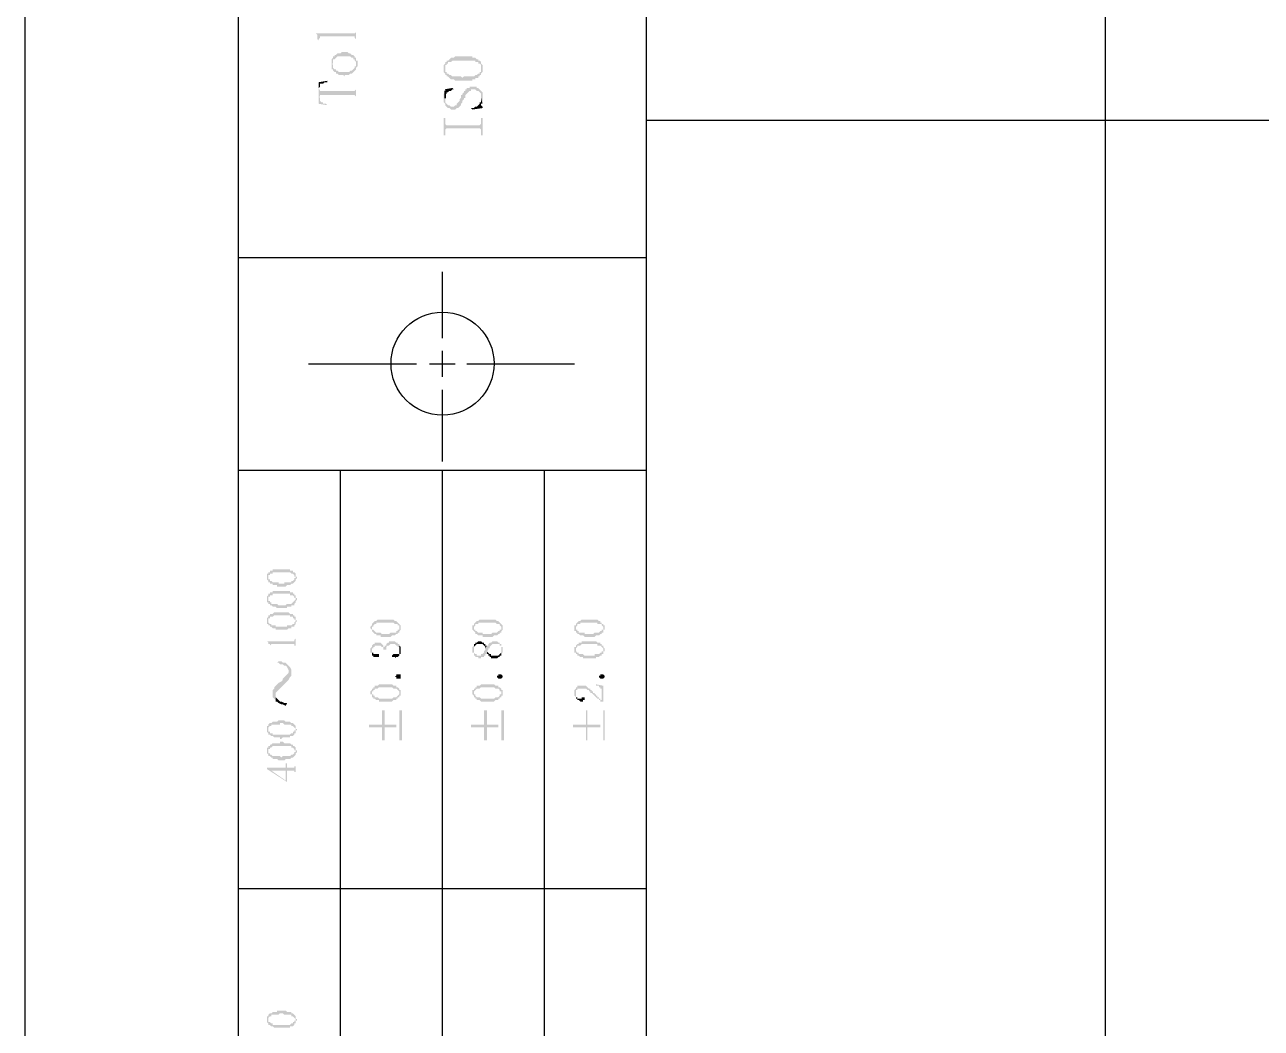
# Model space of a CAD drawing. Header units: millimetres. Extents: x 7018 to 13530, y 4187 to 5692.
# Drawn here: x 13109.91 to 13148.75, y 5052.95 to 5084.47 of the extents above; entities that cross this region are included whole.
import ezdxf

# ---------------------------------------------------------------- set-up
doc = ezdxf.new("R2010")
doc.units = ezdxf.units.MM

msp = doc.modelspace()

# ---------------------------------------------------------------- hatches: boundary and pattern name
at = {"transparency": 33554559}
for points in [[(13119.057, 5084.2), (13119.057, 5084.2), (13119.102, 5084.155), (13119.102, 5084.065), (13119.102, 5084.02), (13119.147, 5083.975), (13119.147, 5083.884), (13119.147, 5084.02), (13119.192, 5084.065), (13119.192, 5084.11), (13120.276, 5084.11), (13120.276, 5084.065), (13120.276, 5084.065), (13120.321, 5084.02), (13120.321, 5083.884), (13120.321, 5084.426), (13120.321, 5084.245), (13120.321, 5084.245), (13120.276, 5084.2), (13120.23, 5084.2)], [(13119.553, 5083.388), (13119.553, 5083.253), (13119.599, 5083.253), (13119.599, 5083.388), (13119.644, 5083.388), (13119.689, 5083.433), (13119.689, 5083.433), (13119.734, 5083.478), (13120.14, 5083.478), (13120.185, 5083.433), (13120.23, 5083.433), (13120.23, 5083.388), (13120.276, 5083.388), (13120.276, 5083.343), (13120.321, 5083.298), (13120.321, 5083.253), (13120.321, 5083.072), (13120.321, 5083.117), (13120.321, 5083.117), (13120.366, 5083.162), (13120.366, 5083.253), (13120.366, 5083.343), (13120.321, 5083.343), (13120.321, 5083.433), (13120.276, 5083.433), (13120.276, 5083.478), (13120.23, 5083.523), (13120.185, 5083.523), (13120.14, 5083.568), (13120.095, 5083.568), (13120.05, 5083.614), (13119.869, 5083.614), (13119.824, 5083.568), (13119.734, 5083.568), (13119.689, 5083.523), (13119.644, 5083.523), (13119.644, 5083.478), (13119.599, 5083.478), (13119.599, 5083.433)], [(13119.553, 5083.253), (13119.553, 5083.162), (13119.553, 5083.072), (13119.599, 5083.072), (13119.599, 5083.027), (13119.644, 5082.982), (13119.689, 5082.982), (13119.689, 5082.937), (13119.734, 5082.937), (13119.779, 5082.892), (13119.914, 5082.892), (13119.96, 5082.846), (13119.96, 5082.892), (13120.095, 5082.892), (13120.14, 5082.937), (13120.185, 5082.937), (13120.23, 5082.982), (13120.23, 5082.982), (13120.276, 5083.027), (13120.276, 5083.027), (13120.321, 5083.072), (13120.321, 5083.253), (13120.321, 5083.162), (13120.276, 5083.162), (13120.276, 5083.117), (13120.23, 5083.072), (13120.23, 5083.072), (13120.185, 5083.027), (13120.14, 5083.027), (13120.095, 5082.982), (13119.779, 5082.982), (13119.734, 5083.027), (13119.689, 5083.027), (13119.689, 5083.072), (13119.644, 5083.072), (13119.599, 5083.117), (13119.599, 5083.162), (13119.599, 5083.207), (13119.553, 5083.253), (13119.553, 5083.388), (13119.553, 5083.298), (13119.553, 5083.298)], [(13123.074, 5083.072), (13123.074, 5082.982), (13123.074, 5082.982), (13123.119, 5082.937), (13123.119, 5082.892), (13123.164, 5082.892), (13123.164, 5082.846), (13123.209, 5082.846), (13123.254, 5082.801), (13123.254, 5082.801), (13123.299, 5082.756), (13123.39, 5082.756), (13123.435, 5082.711), (13123.976, 5082.711), (13123.976, 5082.756), (13124.067, 5082.756), (13124.067, 5082.801), (13124.157, 5082.801), (13124.157, 5082.846), (13124.202, 5082.846), (13124.202, 5082.892), (13124.247, 5082.892), (13124.247, 5082.937), (13124.292, 5082.982), (13124.292, 5083.072), (13124.292, 5083.207), (13124.292, 5083.207), (13124.247, 5083.253), (13124.247, 5083.072), (13124.247, 5082.982), (13124.202, 5082.982), (13124.202, 5082.937), (13124.157, 5082.937), (13124.112, 5082.892), (13124.067, 5082.892), (13124.021, 5082.846), (13123.706, 5082.846), (13123.66, 5082.801), (13123.66, 5082.801), (13123.615, 5082.846), (13123.345, 5082.846), (13123.299, 5082.892), (13123.254, 5082.892), (13123.209, 5082.937), (13123.164, 5082.937), (13123.164, 5082.982), (13123.119, 5082.982), (13123.119, 5083.072), (13123.119, 5083.253), (13123.074, 5083.207), (13123.074, 5083.117)], [(13123.119, 5083.253), (13123.119, 5083.072), (13123.119, 5083.117), (13123.119, 5083.207), (13123.164, 5083.207), (13123.164, 5083.253), (13123.209, 5083.253), (13123.209, 5083.298), (13123.299, 5083.298), (13123.345, 5083.343), (13124.067, 5083.343), (13124.067, 5083.298), (13124.157, 5083.298), (13124.157, 5083.253), (13124.202, 5083.253), (13124.247, 5083.207), (13124.247, 5083.072), (13124.247, 5083.298), (13124.247, 5083.298), (13124.202, 5083.343), (13124.157, 5083.343), (13124.157, 5083.388), (13124.112, 5083.388), (13124.067, 5083.433), (13123.976, 5083.433), (13123.976, 5083.478), (13123.435, 5083.478), (13123.39, 5083.433), (13123.299, 5083.433), (13123.254, 5083.388), (13123.254, 5083.388), (13123.209, 5083.343), (13123.164, 5083.343), (13123.164, 5083.298), (13123.119, 5083.298)], [(13119.147, 5082.666), (13119.147, 5082.485), (13119.147, 5082.485), (13119.192, 5082.53), (13119.192, 5082.621), (13119.283, 5082.621), (13119.328, 5082.666), (13119.418, 5082.666), (13119.418, 5082.711)], [(13119.147, 5082.666), (13119.147, 5081.989), (13119.418, 5081.944), (13119.418, 5081.944), (13119.373, 5081.989), (13119.283, 5081.989), (13119.283, 5082.034), (13119.237, 5082.034), (13119.192, 5082.079), (13119.192, 5082.169), (13119.147, 5082.215), (13119.147, 5082.485)], [(13119.147, 5082.485), (13119.147, 5082.215), (13119.192, 5082.215), (13119.192, 5082.26), (13120.276, 5082.26), (13120.321, 5082.215), (13120.321, 5082.124), (13120.321, 5082.485), (13120.321, 5082.44), (13120.321, 5082.44), (13120.276, 5082.395), (13119.192, 5082.395)], [(13123.074, 5082.169), (13123.074, 5082.034), (13123.074, 5082.034), (13123.119, 5081.989), (13123.119, 5081.944), (13123.119, 5081.944), (13123.164, 5081.899), (13123.164, 5081.899), (13123.209, 5081.853), (13123.254, 5081.853), (13123.299, 5081.808), (13123.435, 5081.808), (13123.48, 5081.853), (13123.525, 5081.853), (13123.57, 5081.899), (13123.57, 5081.899), (13123.615, 5081.944), (13123.615, 5081.989), (13123.66, 5082.034), (13123.66, 5082.079), (13123.706, 5082.124), (13123.706, 5082.169), (13123.751, 5082.169), (13123.751, 5082.26), (13123.796, 5082.305), (13123.796, 5082.305), (13123.841, 5082.35), (13123.841, 5082.35), (13123.886, 5082.395), (13123.931, 5082.395), (13123.931, 5082.44), (13124.067, 5082.44), (13124.112, 5082.395), (13124.157, 5082.395), (13124.202, 5082.35), (13124.202, 5082.35), (13124.247, 5082.305), (13124.247, 5082.169), (13124.292, 5081.989), (13124.292, 5082.124), (13124.292, 5082.169), (13124.292, 5082.35), (13124.292, 5082.35), (13124.247, 5082.395), (13124.247, 5082.395), (13124.202, 5082.44), (13124.202, 5082.44), (13124.157, 5082.485), (13124.112, 5082.485), (13124.112, 5082.53), (13123.886, 5082.53), (13123.886, 5082.485), (13123.796, 5082.485), (13123.796, 5082.44), (13123.751, 5082.44), (13123.751, 5082.395), (13123.706, 5082.395), (13123.706, 5082.35), (13123.66, 5082.305), (13123.66, 5082.26), (13123.615, 5082.26), (13123.615, 5082.169), (13123.57, 5082.124), (13123.57, 5082.079), (13123.525, 5082.034), (13123.525, 5082.034), (13123.48, 5081.989), (13123.48, 5081.944), (13123.435, 5081.944), (13123.39, 5081.899), (13123.299, 5081.899), (13123.254, 5081.944), (13123.209, 5081.944), (13123.164, 5081.989), (13123.164, 5081.989), (13123.119, 5082.034), (13123.119, 5082.35), (13123.074, 5082.305), (13123.074, 5082.215), (13123.074, 5082.215)], [(13123.074, 5082.44), (13123.119, 5082.44), (13123.119, 5082.395), (13123.119, 5082.215), (13123.119, 5082.26), (13123.164, 5082.305), (13123.164, 5082.35), (13123.209, 5082.35), (13123.254, 5082.395), (13123.299, 5082.395), (13123.345, 5082.44), (13123.39, 5082.44), (13123.345, 5082.485)], [(13123.931, 5081.853), (13123.976, 5081.808), (13124.292, 5081.853), (13124.292, 5081.899), (13124.292, 5081.899), (13124.247, 5081.944), (13124.247, 5082.124), (13124.247, 5082.034), (13124.202, 5082.034), (13124.202, 5081.989), (13124.202, 5081.989), (13124.157, 5081.944), (13124.157, 5081.944), (13124.112, 5081.899), (13124.067, 5081.899), (13124.021, 5081.853), (13123.976, 5081.853)], [(13124.247, 5082.124), (13124.247, 5081.944), (13124.247, 5081.989), (13124.292, 5081.989), (13124.247, 5082.169)], [(13123.074, 5081.538), (13123.074, 5080.996), (13123.119, 5080.996), (13123.119, 5081.176), (13123.119, 5081.176), (13123.164, 5081.222), (13124.202, 5081.222), (13124.247, 5081.176), (13124.247, 5080.996), (13124.292, 5080.996), (13124.292, 5081.538), (13124.247, 5081.538), (13124.247, 5081.357), (13124.247, 5081.357), (13124.202, 5081.312), (13123.164, 5081.312), (13123.119, 5081.357), (13123.119, 5081.538)], [(13117.522, 5067.095), (13117.522, 5067.05), (13117.522, 5067.05), (13117.568, 5067.005), (13117.568, 5067.14), (13117.568, 5067.186), (13117.613, 5067.186), (13117.613, 5067.231), (13117.703, 5067.231), (13117.703, 5067.276), (13118.245, 5067.276), (13118.29, 5067.231), (13118.335, 5067.231), (13118.38, 5067.186), (13118.38, 5067.14), (13118.425, 5067.14), (13118.425, 5067.095), (13118.425, 5067.231), (13118.38, 5067.276), (13118.335, 5067.276), (13118.335, 5067.321), (13118.245, 5067.321), (13118.245, 5067.366), (13117.703, 5067.366), (13117.703, 5067.321), (13117.613, 5067.321), (13117.613, 5067.276), (13117.568, 5067.276), (13117.568, 5067.231), (13117.522, 5067.231), (13117.522, 5067.186), (13117.522, 5067.14)], [(13117.568, 5067.005), (13117.568, 5066.96), (13117.613, 5066.96), (13117.613, 5066.915), (13117.703, 5066.915), (13117.703, 5066.87), (13117.838, 5066.87), (13117.838, 5066.824), (13118.109, 5066.824), (13118.154, 5066.87), (13118.245, 5066.87), (13118.29, 5066.915), (13118.335, 5066.915), (13118.38, 5066.96), (13118.38, 5066.96), (13118.425, 5067.005), (13118.425, 5067.05), (13118.425, 5067.05), (13118.47, 5067.095), (13118.47, 5067.14), (13118.425, 5067.14), (13118.425, 5067.186), (13118.425, 5067.231), (13118.425, 5067.095), (13118.38, 5067.095), (13118.38, 5067.05), (13118.38, 5067.05), (13118.335, 5067.005), (13118.29, 5067.005), (13118.29, 5066.96), (13118.064, 5066.96), (13118.064, 5066.915), (13117.884, 5066.915), (13117.884, 5066.96), (13117.703, 5066.96), (13117.658, 5067.005), (13117.613, 5067.005), (13117.613, 5067.05), (13117.568, 5067.05), (13117.568, 5067.095), (13117.568, 5067.095)], [(13117.522, 5066.418), (13117.522, 5066.328), (13117.568, 5066.328), (13117.568, 5066.418), (13117.568, 5066.463), (13117.568, 5066.509), (13117.613, 5066.509), (13117.613, 5066.554), (13117.703, 5066.554), (13117.703, 5066.599), (13118.245, 5066.599), (13118.245, 5066.554), (13118.335, 5066.554), (13118.38, 5066.509), (13118.38, 5066.463), (13118.425, 5066.463), (13118.425, 5066.418), (13118.425, 5066.554), (13118.38, 5066.554), (13118.38, 5066.599), (13118.335, 5066.599), (13118.335, 5066.644), (13118.245, 5066.644), (13118.245, 5066.689), (13117.703, 5066.689), (13117.703, 5066.644), (13117.613, 5066.644), (13117.613, 5066.599), (13117.568, 5066.599), (13117.568, 5066.554), (13117.568, 5066.554), (13117.522, 5066.509), (13117.522, 5066.463), (13117.522, 5066.463)], [(13117.568, 5066.328), (13117.568, 5066.283), (13117.613, 5066.283), (13117.613, 5066.238), (13117.658, 5066.238), (13117.703, 5066.193), (13117.793, 5066.193), (13117.838, 5066.147), (13118.154, 5066.147), (13118.154, 5066.193), (13118.29, 5066.193), (13118.29, 5066.238), (13118.38, 5066.238), (13118.38, 5066.283), (13118.38, 5066.283), (13118.425, 5066.328), (13118.425, 5066.373), (13118.425, 5066.373), (13118.47, 5066.418), (13118.47, 5066.463), (13118.425, 5066.463), (13118.425, 5066.509), (13118.425, 5066.554), (13118.425, 5066.418), (13118.425, 5066.418), (13118.38, 5066.373), (13118.38, 5066.373), (13118.335, 5066.328), (13118.335, 5066.328), (13118.29, 5066.283), (13118.154, 5066.283), (13118.109, 5066.238), (13117.884, 5066.238), (13117.838, 5066.283), (13117.658, 5066.283), (13117.658, 5066.328), (13117.613, 5066.328), (13117.613, 5066.373), (13117.568, 5066.373), (13117.568, 5066.418), (13117.568, 5066.418)], [(13117.522, 5065.741), (13117.522, 5065.696), (13117.522, 5065.651), (13117.568, 5065.651), (13117.568, 5065.606), (13117.568, 5065.741), (13117.568, 5065.786), (13117.568, 5065.832), (13117.613, 5065.832), (13117.613, 5065.877), (13117.703, 5065.877), (13117.748, 5065.922), (13118.245, 5065.922), (13118.245, 5065.877), (13118.335, 5065.877), (13118.335, 5065.832), (13118.38, 5065.832), (13118.38, 5065.786), (13118.425, 5065.786), (13118.425, 5065.741), (13118.425, 5065.877), (13118.38, 5065.877), (13118.38, 5065.922), (13118.335, 5065.922), (13118.335, 5065.967), (13118.245, 5065.967), (13118.199, 5066.012), (13117.748, 5066.012), (13117.703, 5065.967), (13117.613, 5065.967), (13117.613, 5065.922), (13117.568, 5065.922), (13117.568, 5065.877), (13117.568, 5065.877), (13117.522, 5065.832), (13117.522, 5065.786), (13117.522, 5065.786)], [(13117.568, 5065.606), (13117.613, 5065.606), (13117.613, 5065.561), (13117.658, 5065.561), (13117.703, 5065.516), (13117.793, 5065.516), (13117.793, 5065.47), (13118.154, 5065.47), (13118.199, 5065.516), (13118.29, 5065.516), (13118.29, 5065.561), (13118.38, 5065.561), (13118.38, 5065.606), (13118.38, 5065.606), (13118.425, 5065.651), (13118.425, 5065.696), (13118.425, 5065.696), (13118.47, 5065.741), (13118.47, 5065.741), (13118.425, 5065.786), (13118.425, 5065.832), (13118.425, 5065.877), (13118.425, 5065.741), (13118.425, 5065.741), (13118.38, 5065.696), (13118.38, 5065.651), (13118.335, 5065.651), (13118.29, 5065.606), (13118.154, 5065.606), (13118.154, 5065.561), (13117.793, 5065.561), (13117.793, 5065.606), (13117.658, 5065.606), (13117.658, 5065.651), (13117.613, 5065.651), (13117.568, 5065.696), (13117.568, 5065.741), (13117.568, 5065.741)], [(13120.772, 5065.516), (13120.772, 5065.516), (13120.817, 5065.47), (13120.817, 5065.425), (13120.817, 5065.516), (13120.817, 5065.561), (13120.862, 5065.561), (13120.862, 5065.606), (13120.862, 5065.606), (13120.907, 5065.651), (13120.953, 5065.651), (13120.953, 5065.696), (13121.494, 5065.696), (13121.539, 5065.651), (13121.629, 5065.651), (13121.629, 5065.606), (13121.675, 5065.606), (13121.675, 5065.561), (13121.675, 5065.516), (13121.675, 5065.651), (13121.675, 5065.651), (13121.629, 5065.696), (13121.629, 5065.696), (13121.584, 5065.741), (13121.539, 5065.741), (13121.494, 5065.786), (13120.998, 5065.786), (13120.953, 5065.741), (13120.907, 5065.741), (13120.862, 5065.696), (13120.862, 5065.696), (13120.817, 5065.651), (13120.817, 5065.606), (13120.817, 5065.606), (13120.772, 5065.561), (13120.772, 5065.561)], [(13123.976, 5065.516), (13123.976, 5065.47), (13124.021, 5065.425), (13124.021, 5065.516), (13124.021, 5065.561), (13124.021, 5065.561), (13124.067, 5065.606), (13124.067, 5065.651), (13124.157, 5065.651), (13124.157, 5065.696), (13124.698, 5065.696), (13124.744, 5065.651), (13124.834, 5065.651), (13124.834, 5065.606), (13124.834, 5065.606), (13124.879, 5065.561), (13124.879, 5065.516), (13124.879, 5065.651), (13124.879, 5065.651), (13124.834, 5065.696), (13124.834, 5065.696), (13124.789, 5065.741), (13124.744, 5065.741), (13124.698, 5065.786), (13124.202, 5065.786), (13124.157, 5065.741), (13124.112, 5065.741), (13124.067, 5065.696), (13124.067, 5065.696), (13124.021, 5065.651), (13124.021, 5065.606), (13123.976, 5065.606), (13123.976, 5065.561), (13123.976, 5065.561)], [(13127.181, 5065.516), (13127.181, 5065.425), (13127.226, 5065.425), (13127.226, 5065.516), (13127.226, 5065.561), (13127.226, 5065.561), (13127.271, 5065.606), (13127.271, 5065.651), (13127.361, 5065.651), (13127.361, 5065.696), (13127.903, 5065.696), (13127.903, 5065.651), (13128.038, 5065.651), (13128.038, 5065.606), (13128.038, 5065.606), (13128.083, 5065.561), (13128.083, 5065.516), (13128.083, 5065.651), (13128.038, 5065.651), (13128.038, 5065.696), (13127.993, 5065.696), (13127.993, 5065.741), (13127.948, 5065.741), (13127.903, 5065.786), (13127.406, 5065.786), (13127.361, 5065.741), (13127.316, 5065.741), (13127.271, 5065.696), (13127.271, 5065.696), (13127.226, 5065.651), (13127.226, 5065.606), (13127.181, 5065.606), (13127.181, 5065.561), (13127.181, 5065.561)], [(13120.817, 5065.425), (13120.862, 5065.38), (13120.862, 5065.38), (13120.907, 5065.335), (13120.953, 5065.335), (13120.953, 5065.29), (13121.088, 5065.29), (13121.088, 5065.245), (13121.404, 5065.245), (13121.449, 5065.29), (13121.539, 5065.29), (13121.584, 5065.335), (13121.629, 5065.335), (13121.629, 5065.38), (13121.675, 5065.38), (13121.675, 5065.425), (13121.675, 5065.425), (13121.72, 5065.47), (13121.72, 5065.516), (13121.72, 5065.561), (13121.72, 5065.606), (13121.72, 5065.606), (13121.675, 5065.651), (13121.675, 5065.516), (13121.675, 5065.47), (13121.629, 5065.47), (13121.629, 5065.425), (13121.584, 5065.425), (13121.584, 5065.38), (13121.404, 5065.38), (13121.359, 5065.335), (13121.133, 5065.335), (13121.088, 5065.38), (13120.953, 5065.38), (13120.907, 5065.425), (13120.907, 5065.425), (13120.862, 5065.47), (13120.817, 5065.47), (13120.817, 5065.516), (13120.817, 5065.516)], [(13124.021, 5065.425), (13124.067, 5065.38), (13124.067, 5065.335), (13124.112, 5065.335), (13124.157, 5065.29), (13124.292, 5065.29), (13124.292, 5065.245), (13124.608, 5065.245), (13124.653, 5065.29), (13124.744, 5065.29), (13124.789, 5065.335), (13124.834, 5065.335), (13124.834, 5065.38), (13124.879, 5065.38), (13124.879, 5065.425), (13124.879, 5065.425), (13124.924, 5065.47), (13124.924, 5065.516), (13124.924, 5065.561), (13124.924, 5065.606), (13124.924, 5065.606), (13124.879, 5065.651), (13124.879, 5065.516), (13124.879, 5065.47), (13124.834, 5065.47), (13124.834, 5065.425), (13124.789, 5065.425), (13124.744, 5065.38), (13124.608, 5065.38), (13124.563, 5065.335), (13124.292, 5065.335), (13124.292, 5065.38), (13124.157, 5065.38), (13124.112, 5065.425), (13124.067, 5065.425), (13124.067, 5065.47), (13124.021, 5065.47), (13124.021, 5065.516), (13124.021, 5065.516)], [(13127.226, 5065.425), (13127.226, 5065.38), (13127.271, 5065.38), (13127.271, 5065.335), (13127.316, 5065.335), (13127.361, 5065.29), (13127.452, 5065.29), (13127.497, 5065.245), (13127.813, 5065.245), (13127.858, 5065.29), (13127.948, 5065.29), (13127.993, 5065.335), (13128.038, 5065.335), (13128.038, 5065.38), (13128.083, 5065.38), (13128.083, 5065.425), (13128.083, 5065.47), (13128.129, 5065.47), (13128.129, 5065.516), (13128.129, 5065.561), (13128.129, 5065.606), (13128.083, 5065.606), (13128.083, 5065.651), (13128.083, 5065.516), (13128.083, 5065.47), (13128.038, 5065.47), (13128.038, 5065.425), (13127.993, 5065.425), (13127.948, 5065.38), (13127.813, 5065.38), (13127.767, 5065.335), (13127.497, 5065.335), (13127.497, 5065.38), (13127.316, 5065.38), (13127.316, 5065.425), (13127.271, 5065.425), (13127.271, 5065.47), (13127.226, 5065.47), (13127.226, 5065.516), (13127.226, 5065.516)], [(13117.522, 5065.109), (13117.522, 5065.109), (13117.568, 5065.064), (13117.568, 5065.019), (13117.613, 5065.019), (13117.613, 5064.974), (13117.613, 5064.884), (13117.613, 5064.974), (13117.658, 5065.019), (13118.38, 5065.019), (13118.38, 5064.974), (13118.425, 5064.974), (13118.425, 5064.884), (13118.425, 5065.29), (13118.425, 5065.2), (13118.425, 5065.2), (13118.38, 5065.155), (13118.38, 5065.109), (13118.335, 5065.109)], [(13120.772, 5064.839), (13120.772, 5064.748), (13120.817, 5064.748), (13120.817, 5064.703), (13120.817, 5064.839), (13120.817, 5064.884), (13120.862, 5064.884), (13120.862, 5064.929), (13120.907, 5064.929), (13120.907, 5064.974), (13121.088, 5064.974), (13121.133, 5064.929), (13121.178, 5064.929), (13121.178, 5064.884), (13121.178, 5064.839), (13121.223, 5064.839), (13121.223, 5064.748), (13121.223, 5064.839), (13121.268, 5064.839), (13121.268, 5064.884), (13121.268, 5064.929), (13121.268, 5064.929), (13121.314, 5064.974), (13121.359, 5064.974), (13121.404, 5065.019), (13121.539, 5065.019), (13121.584, 5064.974), (13121.629, 5064.974), (13121.629, 5064.929), (13121.675, 5064.929), (13121.675, 5064.884), (13121.675, 5064.794), (13121.675, 5064.974), (13121.675, 5065.019), (13121.629, 5065.019), (13121.629, 5065.064), (13121.584, 5065.064), (13121.539, 5065.109), (13121.359, 5065.109), (13121.359, 5065.064), (13121.314, 5065.064), (13121.268, 5065.019), (13121.268, 5064.974), (13121.223, 5064.974), (13121.223, 5064.884), (13121.223, 5064.929), (13121.178, 5064.929), (13121.178, 5064.974), (13121.178, 5064.974), (13121.133, 5065.019), (13121.133, 5065.019), (13121.088, 5065.064), (13120.907, 5065.064), (13120.907, 5065.019), (13120.862, 5065.019), (13120.817, 5064.974), (13120.817, 5064.929), (13120.817, 5064.929), (13120.772, 5064.884), (13120.772, 5064.884)], [(13121.449, 5064.658), (13121.449, 5064.613), (13121.539, 5064.613), (13121.539, 5064.568), (13121.539, 5064.568), (13121.584, 5064.613), (13121.629, 5064.613), (13121.675, 5064.658), (13121.675, 5064.703), (13121.72, 5064.703), (13121.72, 5064.748), (13121.72, 5064.839), (13121.72, 5064.884), (13121.72, 5064.929), (13121.72, 5064.929), (13121.675, 5064.974), (13121.675, 5064.794), (13121.675, 5064.703), (13121.494, 5064.703)], [(13123.976, 5064.839), (13123.976, 5064.748), (13124.021, 5064.748), (13124.021, 5064.703), (13124.021, 5064.658), (13124.067, 5064.658), (13124.067, 5064.613), (13124.157, 5064.613), (13124.157, 5064.568), (13124.247, 5064.568), (13124.247, 5064.613), (13124.337, 5064.613), (13124.337, 5064.658), (13124.383, 5064.658), (13124.383, 5064.703), (13124.428, 5064.703), (13124.428, 5064.748), (13124.428, 5064.703), (13124.428, 5064.794), (13124.428, 5064.794), (13124.473, 5064.839), (13124.473, 5064.884), (13124.518, 5064.884), (13124.518, 5064.929), (13124.518, 5064.929), (13124.563, 5064.974), (13124.563, 5064.974), (13124.608, 5065.019), (13124.834, 5065.019), (13124.834, 5064.974), (13124.879, 5064.974), (13124.879, 5064.884), (13124.879, 5064.703), (13124.879, 5064.748), (13124.924, 5064.748), (13124.924, 5064.794), (13124.924, 5064.884), (13124.924, 5064.929), (13124.879, 5064.929), (13124.879, 5064.974), (13124.879, 5065.019), (13124.834, 5065.019), (13124.834, 5065.064), (13124.789, 5065.064), (13124.744, 5065.109), (13124.608, 5065.109), (13124.563, 5065.064), (13124.518, 5065.064), (13124.473, 5065.019), (13124.473, 5064.974), (13124.428, 5064.974), (13124.428, 5064.929), (13124.428, 5064.974), (13124.383, 5064.884), (13124.383, 5064.839), (13124.383, 5064.839), (13124.337, 5064.794), (13124.337, 5064.748), (13124.337, 5064.748), (13124.292, 5064.703), (13124.247, 5064.703), (13124.247, 5064.658), (13124.112, 5064.658), (13124.112, 5064.703), (13124.067, 5064.703), (13124.021, 5064.748), (13124.021, 5064.794), (13124.021, 5064.974), (13124.021, 5064.974), (13123.976, 5064.929), (13123.976, 5064.884), (13123.976, 5064.884)], [(13124.021, 5064.974), (13124.021, 5064.839), (13124.021, 5064.884), (13124.021, 5064.929), (13124.021, 5064.929), (13124.067, 5064.974), (13124.067, 5064.974), (13124.112, 5065.019), (13124.292, 5065.019), (13124.337, 5064.974), (13124.337, 5064.974), (13124.383, 5064.929), (13124.383, 5064.884), (13124.428, 5064.974), (13124.383, 5064.974), (13124.383, 5065.019), (13124.337, 5065.019), (13124.337, 5065.064), (13124.292, 5065.064), (13124.247, 5065.109), (13124.157, 5065.109), (13124.112, 5065.064), (13124.067, 5065.064), (13124.067, 5065.019), (13124.021, 5065.019)], [(13127.181, 5064.839), (13127.181, 5064.794), (13127.181, 5064.748), (13127.226, 5064.748), (13127.226, 5064.703), (13127.226, 5064.839), (13127.226, 5064.884), (13127.226, 5064.884), (13127.271, 5064.929), (13127.271, 5064.974), (13127.361, 5064.974), (13127.406, 5065.019), (13127.903, 5065.019), (13127.903, 5064.974), (13127.993, 5064.974), (13128.038, 5064.929), (13128.038, 5064.929), (13128.083, 5064.884), (13128.083, 5064.839), (13128.083, 5064.974), (13128.038, 5064.974), (13128.038, 5065.019), (13127.993, 5065.019), (13127.993, 5065.064), (13127.903, 5065.064), (13127.858, 5065.109), (13127.406, 5065.109), (13127.406, 5065.064), (13127.316, 5065.064), (13127.316, 5065.019), (13127.271, 5065.019), (13127.226, 5064.974), (13127.226, 5064.929), (13127.181, 5064.929), (13127.181, 5064.884), (13127.181, 5064.884)], [(13127.226, 5064.703), (13127.271, 5064.703), (13127.271, 5064.658), (13127.316, 5064.658), (13127.361, 5064.613), (13127.452, 5064.613), (13127.452, 5064.568), (13127.858, 5064.568), (13127.858, 5064.613), (13127.948, 5064.613), (13127.993, 5064.658), (13128.038, 5064.658), (13128.038, 5064.703), (13128.083, 5064.703), (13128.083, 5064.748), (13128.083, 5064.794), (13128.129, 5064.794), (13128.129, 5064.839), (13128.129, 5064.884), (13128.129, 5064.884), (13128.083, 5064.929), (13128.083, 5064.974), (13128.083, 5064.839), (13128.083, 5064.794), (13128.038, 5064.794), (13128.038, 5064.748), (13127.993, 5064.748), (13127.948, 5064.703), (13127.813, 5064.703), (13127.813, 5064.658), (13127.497, 5064.658), (13127.452, 5064.703), (13127.316, 5064.703), (13127.316, 5064.748), (13127.271, 5064.748), (13127.226, 5064.794), (13127.226, 5064.839), (13127.226, 5064.839)], [(13120.817, 5064.703), (13120.817, 5064.658), (13120.862, 5064.658), (13120.862, 5064.613), (13121.043, 5064.613), (13121.043, 5064.658), (13121.043, 5064.703), (13120.862, 5064.703), (13120.862, 5064.748), (13120.817, 5064.748), (13120.817, 5064.794), (13120.817, 5064.794)], [(13124.428, 5064.703), (13124.473, 5064.703), (13124.473, 5064.658), (13124.518, 5064.658), (13124.518, 5064.613), (13124.563, 5064.613), (13124.563, 5064.568), (13124.744, 5064.568), (13124.789, 5064.613), (13124.834, 5064.613), (13124.834, 5064.658), (13124.879, 5064.658), (13124.879, 5064.703), (13124.879, 5064.839), (13124.879, 5064.748), (13124.879, 5064.748), (13124.834, 5064.703), (13124.834, 5064.703), (13124.789, 5064.658), (13124.563, 5064.658), (13124.563, 5064.703), (13124.518, 5064.703), (13124.473, 5064.748), (13124.473, 5064.748), (13124.428, 5064.794)], [(13117.838, 5064.432), (13117.884, 5064.432), (13117.929, 5064.387), (13118.019, 5064.387), (13118.064, 5064.342), (13118.109, 5064.342), (13118.154, 5064.297), (13118.199, 5064.207), (13118.199, 5063.891), (13118.199, 5063.891), (13118.245, 5063.981), (13118.29, 5064.026), (13118.29, 5064.207), (13118.245, 5064.297), (13118.199, 5064.342), (13118.199, 5064.342), (13118.154, 5064.387), (13118.109, 5064.432), (13118.019, 5064.432), (13117.974, 5064.478), (13117.884, 5064.478)], [(13117.703, 5063.44), (13117.703, 5063.349), (13117.748, 5063.304), (13117.793, 5063.259), (13117.793, 5063.44), (13117.793, 5063.485), (13117.838, 5063.53), (13117.884, 5063.575), (13117.929, 5063.62), (13117.974, 5063.665), (13118.019, 5063.71), (13118.064, 5063.755), (13118.109, 5063.801), (13118.109, 5063.801), (13118.154, 5063.846), (13118.199, 5063.891), (13118.199, 5064.162), (13118.199, 5064.117), (13118.154, 5064.071), (13118.109, 5064.026), (13118.064, 5063.981), (13118.019, 5063.936), (13118.019, 5063.891), (13117.974, 5063.846), (13117.884, 5063.801), (13117.884, 5063.801), (13117.838, 5063.755), (13117.793, 5063.71), (13117.748, 5063.665), (13117.748, 5063.62), (13117.703, 5063.575), (13117.703, 5063.53)], [(13121.72, 5063.981), (13121.72, 5063.936), (13121.584, 5063.936), (13121.584, 5063.981), (13121.539, 5063.981), (13121.584, 5064.026), (13121.584, 5064.071), (13121.72, 5064.071), (13121.72, 5064.026), (13121.72, 5063.981)], [(13124.924, 5063.981), (13124.924, 5063.981), (13124.879, 5063.936), (13124.789, 5063.936), (13124.744, 5063.981), (13124.744, 5064.026), (13124.789, 5064.026), (13124.789, 5064.071), (13124.879, 5064.071), (13124.924, 5064.026), (13124.924, 5063.981)], [(13128.129, 5063.981), (13128.129, 5063.981), (13128.083, 5063.936), (13127.993, 5063.936), (13127.948, 5063.981), (13127.948, 5064.026), (13127.993, 5064.026), (13127.993, 5064.071), (13128.083, 5064.071), (13128.129, 5064.026), (13128.129, 5063.981)], [(13117.793, 5063.259), (13117.793, 5063.214), (13117.838, 5063.214), (13117.884, 5063.169), (13117.974, 5063.124), (13118.019, 5063.124), (13118.109, 5063.078), (13118.154, 5063.169), (13118.064, 5063.169), (13117.974, 5063.214), (13117.929, 5063.214), (13117.884, 5063.259), (13117.884, 5063.259), (13117.838, 5063.304), (13117.793, 5063.349), (13117.793, 5063.44)], [(13120.772, 5063.485), (13120.772, 5063.44), (13120.817, 5063.44), (13120.817, 5063.394), (13120.817, 5063.349), (13120.817, 5063.485), (13120.817, 5063.53), (13120.862, 5063.53), (13120.862, 5063.575), (13120.907, 5063.575), (13120.907, 5063.62), (13120.998, 5063.62), (13121.043, 5063.665), (13121.449, 5063.665), (13121.494, 5063.62), (13121.584, 5063.62), (13121.629, 5063.575), (13121.629, 5063.575), (13121.675, 5063.53), (13121.675, 5063.485), (13121.675, 5063.62), (13121.675, 5063.62), (13121.629, 5063.665), (13121.584, 5063.665), (13121.584, 5063.71), (13121.494, 5063.71), (13121.449, 5063.755), (13121.043, 5063.755), (13120.998, 5063.71), (13120.907, 5063.71), (13120.907, 5063.665), (13120.862, 5063.665), (13120.862, 5063.62), (13120.817, 5063.62), (13120.817, 5063.575), (13120.817, 5063.575), (13120.772, 5063.53), (13120.772, 5063.53)], [(13120.817, 5063.349), (13120.862, 5063.349), (13120.862, 5063.304), (13120.907, 5063.304), (13120.953, 5063.259), (13121.043, 5063.259), (13121.043, 5063.214), (13121.449, 5063.214), (13121.494, 5063.259), (13121.584, 5063.259), (13121.584, 5063.304), (13121.629, 5063.304), (13121.629, 5063.349), (13121.675, 5063.349), (13121.675, 5063.394), (13121.72, 5063.394), (13121.72, 5063.44), (13121.72, 5063.485), (13121.72, 5063.53), (13121.72, 5063.575), (13121.675, 5063.575), (13121.675, 5063.62), (13121.675, 5063.485), (13121.675, 5063.44), (13121.675, 5063.44), (13121.629, 5063.394), (13121.629, 5063.394), (13121.584, 5063.349), (13121.494, 5063.349), (13121.449, 5063.304), (13121.043, 5063.304), (13120.998, 5063.349), (13120.907, 5063.349), (13120.907, 5063.394), (13120.862, 5063.394), (13120.862, 5063.44), (13120.817, 5063.44), (13120.817, 5063.485), (13120.817, 5063.485)], [(13123.976, 5063.485), (13123.976, 5063.44), (13123.976, 5063.44), (13124.021, 5063.394), (13124.021, 5063.349), (13124.021, 5063.485), (13124.021, 5063.53), (13124.021, 5063.53), (13124.067, 5063.575), (13124.067, 5063.575), (13124.112, 5063.62), (13124.202, 5063.62), (13124.247, 5063.665), (13124.653, 5063.665), (13124.698, 5063.62), (13124.789, 5063.62), (13124.834, 5063.575), (13124.834, 5063.53), (13124.879, 5063.53), (13124.879, 5063.485), (13124.879, 5063.62), (13124.879, 5063.62), (13124.834, 5063.665), (13124.789, 5063.665), (13124.789, 5063.71), (13124.698, 5063.71), (13124.653, 5063.755), (13124.247, 5063.755), (13124.202, 5063.71), (13124.112, 5063.71), (13124.112, 5063.665), (13124.067, 5063.665), (13124.067, 5063.62), (13124.021, 5063.62), (13124.021, 5063.575), (13123.976, 5063.575), (13123.976, 5063.53), (13123.976, 5063.53)], [(13124.021, 5063.349), (13124.067, 5063.349), (13124.067, 5063.304), (13124.112, 5063.304), (13124.112, 5063.259), (13124.202, 5063.259), (13124.247, 5063.214), (13124.653, 5063.214), (13124.698, 5063.259), (13124.789, 5063.259), (13124.789, 5063.304), (13124.834, 5063.304), (13124.834, 5063.349), (13124.879, 5063.349), (13124.879, 5063.394), (13124.924, 5063.394), (13124.924, 5063.44), (13124.924, 5063.485), (13124.924, 5063.53), (13124.924, 5063.575), (13124.879, 5063.575), (13124.879, 5063.62), (13124.879, 5063.485), (13124.879, 5063.44), (13124.834, 5063.44), (13124.834, 5063.394), (13124.834, 5063.394), (13124.789, 5063.349), (13124.698, 5063.349), (13124.653, 5063.304), (13124.247, 5063.304), (13124.202, 5063.349), (13124.112, 5063.349), (13124.067, 5063.394), (13124.067, 5063.44), (13124.021, 5063.44), (13124.021, 5063.485), (13124.021, 5063.485)], [(13127.181, 5063.485), (13127.181, 5063.44), (13127.181, 5063.394), (13127.181, 5063.394), (13127.226, 5063.349), (13127.226, 5063.485), (13127.226, 5063.575), (13127.271, 5063.575), (13127.271, 5063.62), (13127.542, 5063.62), (13127.587, 5063.575), (13127.632, 5063.575), (13127.632, 5063.53), (13127.677, 5063.53), (13127.677, 5063.485), (13127.722, 5063.485), (13127.767, 5063.44), (13127.767, 5063.44), (13127.813, 5063.394), (13127.813, 5063.394), (13127.858, 5063.349), (13127.858, 5063.349), (13127.903, 5063.304), (13127.948, 5063.304), (13127.948, 5063.259), (13127.993, 5063.259), (13127.993, 5063.214), (13128.038, 5063.214), (13128.038, 5063.259), (13127.993, 5063.259), (13127.993, 5063.304), (13127.948, 5063.304), (13127.948, 5063.349), (13127.903, 5063.349), (13127.903, 5063.394), (13127.858, 5063.394), (13127.858, 5063.44), (13127.813, 5063.44), (13127.813, 5063.485), (13127.767, 5063.485), (13127.767, 5063.53), (13127.722, 5063.53), (13127.722, 5063.575), (13127.677, 5063.575), (13127.677, 5063.62), (13127.632, 5063.62), (13127.587, 5063.665), (13127.587, 5063.665), (13127.542, 5063.71), (13127.271, 5063.71), (13127.271, 5063.665), (13127.226, 5063.665), (13127.226, 5063.62), (13127.226, 5063.62), (13127.181, 5063.575), (13127.181, 5063.53), (13127.181, 5063.53)], [(13127.226, 5063.349), (13127.226, 5063.304), (13127.271, 5063.304), (13127.271, 5063.259), (13127.316, 5063.259), (13127.361, 5063.214), (13127.452, 5063.214), (13127.452, 5063.259), (13127.497, 5063.259), (13127.497, 5063.304), (13127.497, 5063.349), (13127.406, 5063.349), (13127.406, 5063.304), (13127.271, 5063.304), (13127.271, 5063.349), (13127.226, 5063.349), (13127.226, 5063.394), (13127.226, 5063.485)], [(13127.858, 5063.755), (13127.858, 5063.71), (13127.948, 5063.71), (13127.948, 5063.665), (13127.993, 5063.665), (13127.993, 5063.62), (13128.038, 5063.62), (13128.038, 5063.214), (13128.083, 5063.214), (13128.083, 5063.71)], [(13117.522, 5062.356), (13117.522, 5062.311), (13117.522, 5062.266), (13117.522, 5062.266), (13117.568, 5062.221), (13117.568, 5062.356), (13117.568, 5062.401), (13117.568, 5062.401), (13117.613, 5062.447), (13117.658, 5062.447), (13117.658, 5062.492), (13117.929, 5062.492), (13117.929, 5062.537), (13118.019, 5062.537), (13118.064, 5062.492), (13118.29, 5062.492), (13118.29, 5062.447), (13118.335, 5062.447), (13118.38, 5062.401), (13118.38, 5062.401), (13118.425, 5062.356), (13118.425, 5062.447), (13118.38, 5062.492), (13118.38, 5062.492), (13118.335, 5062.537), (13118.29, 5062.537), (13118.245, 5062.582), (13118.109, 5062.582), (13118.064, 5062.627), (13117.884, 5062.627), (13117.838, 5062.582), (13117.703, 5062.582), (13117.658, 5062.537), (13117.613, 5062.537), (13117.568, 5062.492), (13117.568, 5062.447), (13117.522, 5062.447), (13117.522, 5062.401)], [(13120.727, 5062.492), (13120.727, 5062.401), (13121.133, 5062.401), (13121.133, 5061.995), (13121.223, 5061.995), (13121.223, 5062.401), (13121.584, 5062.401), (13121.584, 5062.492), (13121.223, 5062.492), (13121.223, 5062.943), (13121.133, 5062.943), (13121.133, 5062.492)], [(13121.765, 5061.995), (13121.765, 5062.943), (13121.675, 5062.943), (13121.675, 5061.995)], [(13123.931, 5062.492), (13123.931, 5062.401), (13124.337, 5062.401), (13124.337, 5061.995), (13124.428, 5061.995), (13124.428, 5062.401), (13124.789, 5062.401), (13124.789, 5062.492), (13124.428, 5062.492), (13124.428, 5062.943), (13124.337, 5062.943), (13124.337, 5062.492)], [(13124.969, 5061.995), (13124.969, 5062.943), (13124.879, 5062.943), (13124.879, 5061.995)], [(13127.136, 5062.492), (13127.136, 5062.401), (13127.542, 5062.401), (13127.542, 5061.995), (13127.587, 5061.995), (13127.587, 5062.401), (13127.993, 5062.401), (13127.993, 5062.492), (13127.587, 5062.492), (13127.587, 5062.943), (13127.542, 5062.943), (13127.542, 5062.492)], [(13128.129, 5061.995), (13128.129, 5062.943), (13128.083, 5062.943), (13128.083, 5061.995)], [(13117.568, 5062.221), (13117.568, 5062.176), (13117.613, 5062.176), (13117.658, 5062.131), (13117.703, 5062.131), (13117.748, 5062.086), (13117.929, 5062.086), (13117.929, 5062.04), (13117.974, 5062.04), (13118.019, 5062.086), (13118.245, 5062.086), (13118.245, 5062.131), (13118.335, 5062.131), (13118.38, 5062.176), (13118.38, 5062.221), (13118.425, 5062.221), (13118.425, 5062.266), (13118.425, 5062.311), (13118.47, 5062.311), (13118.47, 5062.356), (13118.425, 5062.356), (13118.425, 5062.401), (13118.425, 5062.447), (13118.425, 5062.311), (13118.38, 5062.311), (13118.38, 5062.266), (13118.335, 5062.266), (13118.335, 5062.221), (13118.29, 5062.221), (13118.245, 5062.176), (13117.703, 5062.176), (13117.703, 5062.221), (13117.613, 5062.221), (13117.613, 5062.266), (13117.568, 5062.266), (13117.568, 5062.311), (13117.568, 5062.356)], [(13117.522, 5061.679), (13117.522, 5061.634), (13117.522, 5061.589), (13117.522, 5061.589), (13117.568, 5061.544), (13117.568, 5061.679), (13117.568, 5061.725), (13117.613, 5061.725), (13117.613, 5061.77), (13117.658, 5061.77), (13117.703, 5061.815), (13118.29, 5061.815), (13118.29, 5061.77), (13118.335, 5061.77), (13118.38, 5061.725), (13118.38, 5061.679), (13118.425, 5061.679), (13118.425, 5061.77), (13118.38, 5061.815), (13118.335, 5061.815), (13118.335, 5061.86), (13118.29, 5061.86), (13118.245, 5061.905), (13118.064, 5061.905), (13118.019, 5061.95), (13117.929, 5061.95), (13117.929, 5061.905), (13117.703, 5061.905), (13117.658, 5061.86), (13117.613, 5061.86), (13117.613, 5061.815), (13117.568, 5061.815), (13117.568, 5061.77), (13117.522, 5061.77), (13117.522, 5061.725)], [(13117.568, 5061.544), (13117.568, 5061.499), (13117.613, 5061.499), (13117.658, 5061.454), (13117.703, 5061.454), (13117.703, 5061.409), (13117.838, 5061.409), (13117.884, 5061.363), (13118.064, 5061.363), (13118.109, 5061.409), (13118.245, 5061.409), (13118.29, 5061.454), (13118.335, 5061.454), (13118.38, 5061.499), (13118.38, 5061.499), (13118.425, 5061.544), (13118.425, 5061.589), (13118.425, 5061.589), (13118.47, 5061.634), (13118.47, 5061.679), (13118.425, 5061.679), (13118.425, 5061.725), (13118.425, 5061.77), (13118.425, 5061.634), (13118.38, 5061.634), (13118.38, 5061.589), (13118.38, 5061.589), (13118.335, 5061.544), (13118.29, 5061.544), (13118.245, 5061.499), (13118.019, 5061.499), (13117.974, 5061.454), (13117.974, 5061.454), (13117.929, 5061.499), (13117.703, 5061.499), (13117.658, 5061.544), (13117.613, 5061.544), (13117.613, 5061.589), (13117.568, 5061.589), (13117.568, 5061.634), (13117.568, 5061.679)], [(13117.522, 5061.138), (13117.522, 5061.093), (13118.154, 5060.686), (13118.154, 5061.048), (13118.38, 5061.048), (13118.38, 5061.002), (13118.425, 5061.002), (13118.425, 5060.912), (13118.425, 5061.273), (13118.425, 5061.183), (13118.38, 5061.183), (13118.38, 5061.138), (13118.154, 5061.138), (13118.154, 5061.273), (13118.109, 5061.273), (13118.109, 5060.732), (13117.658, 5061.048), (13117.658, 5061.048)], [(13117.522, 5061.138), (13117.658, 5061.048), (13118.109, 5061.048), (13118.109, 5060.732), (13118.109, 5061.138)], [(13117.522, 5053.24), (13117.522, 5053.195), (13117.522, 5053.149), (13117.522, 5053.149), (13117.568, 5053.104), (13117.568, 5053.24), (13117.568, 5053.285), (13117.568, 5053.285), (13117.613, 5053.33), (13117.658, 5053.33), (13117.658, 5053.375), (13117.884, 5053.375), (13117.929, 5053.42), (13118.019, 5053.42), (13118.064, 5053.375), (13118.29, 5053.375), (13118.29, 5053.33), (13118.335, 5053.33), (13118.38, 5053.285), (13118.38, 5053.285), (13118.425, 5053.24), (13118.425, 5053.33), (13118.38, 5053.375), (13118.38, 5053.375), (13118.335, 5053.42), (13118.29, 5053.42), (13118.29, 5053.465), (13118.154, 5053.465), (13118.109, 5053.51), (13117.838, 5053.51), (13117.838, 5053.465), (13117.703, 5053.465), (13117.658, 5053.42), (13117.613, 5053.42), (13117.568, 5053.375), (13117.568, 5053.33), (13117.522, 5053.33), (13117.522, 5053.285)], [(13117.568, 5053.104), (13117.568, 5053.059), (13117.613, 5053.059), (13117.658, 5053.014), (13117.703, 5053.014), (13117.748, 5052.969), (13118.245, 5052.969), (13118.245, 5053.014), (13118.335, 5053.014), (13118.38, 5053.059), (13118.38, 5053.104), (13118.425, 5053.104), (13118.425, 5053.149), (13118.425, 5053.195), (13118.47, 5053.195), (13118.47, 5053.24), (13118.425, 5053.24), (13118.425, 5053.285), (13118.425, 5053.33), (13118.425, 5053.195), (13118.38, 5053.195), (13118.38, 5053.149), (13118.335, 5053.149), (13118.335, 5053.104), (13118.29, 5053.104), (13118.245, 5053.059), (13117.703, 5053.059), (13117.703, 5053.104), (13117.658, 5053.104), (13117.613, 5053.149), (13117.568, 5053.149), (13117.568, 5053.195), (13117.568, 5053.24)]]:
    msp.add_hatch(color=256, dxfattribs=at).paths.add_polyline_path(points)

# ---------------------------------------------------------------- linework, layer by layer
for p, q in [((13116.62, 5242.873), (13116.62, 4956.132)), ((13143.844, 5242.873), (13143.844, 4986.912)), ((13129.437, 5081.475), (13525.875, 5081.475))]:
    msp.add_line(p, q)
for points in [[(13529.913, 4951.873), (13529.913, 5248.873), (13109.913, 5248.873), (13109.913, 4951.873)], [(13123.119, 5082.35), (13123.119, 5082.169), (13123.119, 5082.395)]]:
    msp.add_lwpolyline(points, close=True)
for points in [[(13129.437, 5242.873), (13129.437, 4956.132)], [(13116.62, 5077.16), (13129.437, 5077.16)], [(13123.029, 5076.708), (13123.029, 5074.632)], [(13123.029, 5074.226), (13123.029, 5073.414)], [(13118.831, 5073.82), (13122.216, 5073.82)], [(13122.622, 5073.82), (13123.435, 5073.82)], [(13123.796, 5073.82), (13127.181, 5073.82)], [(13123.029, 5073.008), (13123.029, 5070.751)], [(13116.62, 5070.48), (13129.437, 5070.48)], [(13119.824, 5070.48), (13119.824, 4977.463)], [(13123.029, 5070.48), (13123.029, 4977.463)], [(13126.233, 5070.48), (13126.233, 4977.463)], [(13116.62, 5057.347), (13129.437, 5057.347)]]:
    msp.add_lwpolyline(points)
msp.add_circle((13123.036, 5073.827), 1.618)

doc.saveas('drawing.dxf')
